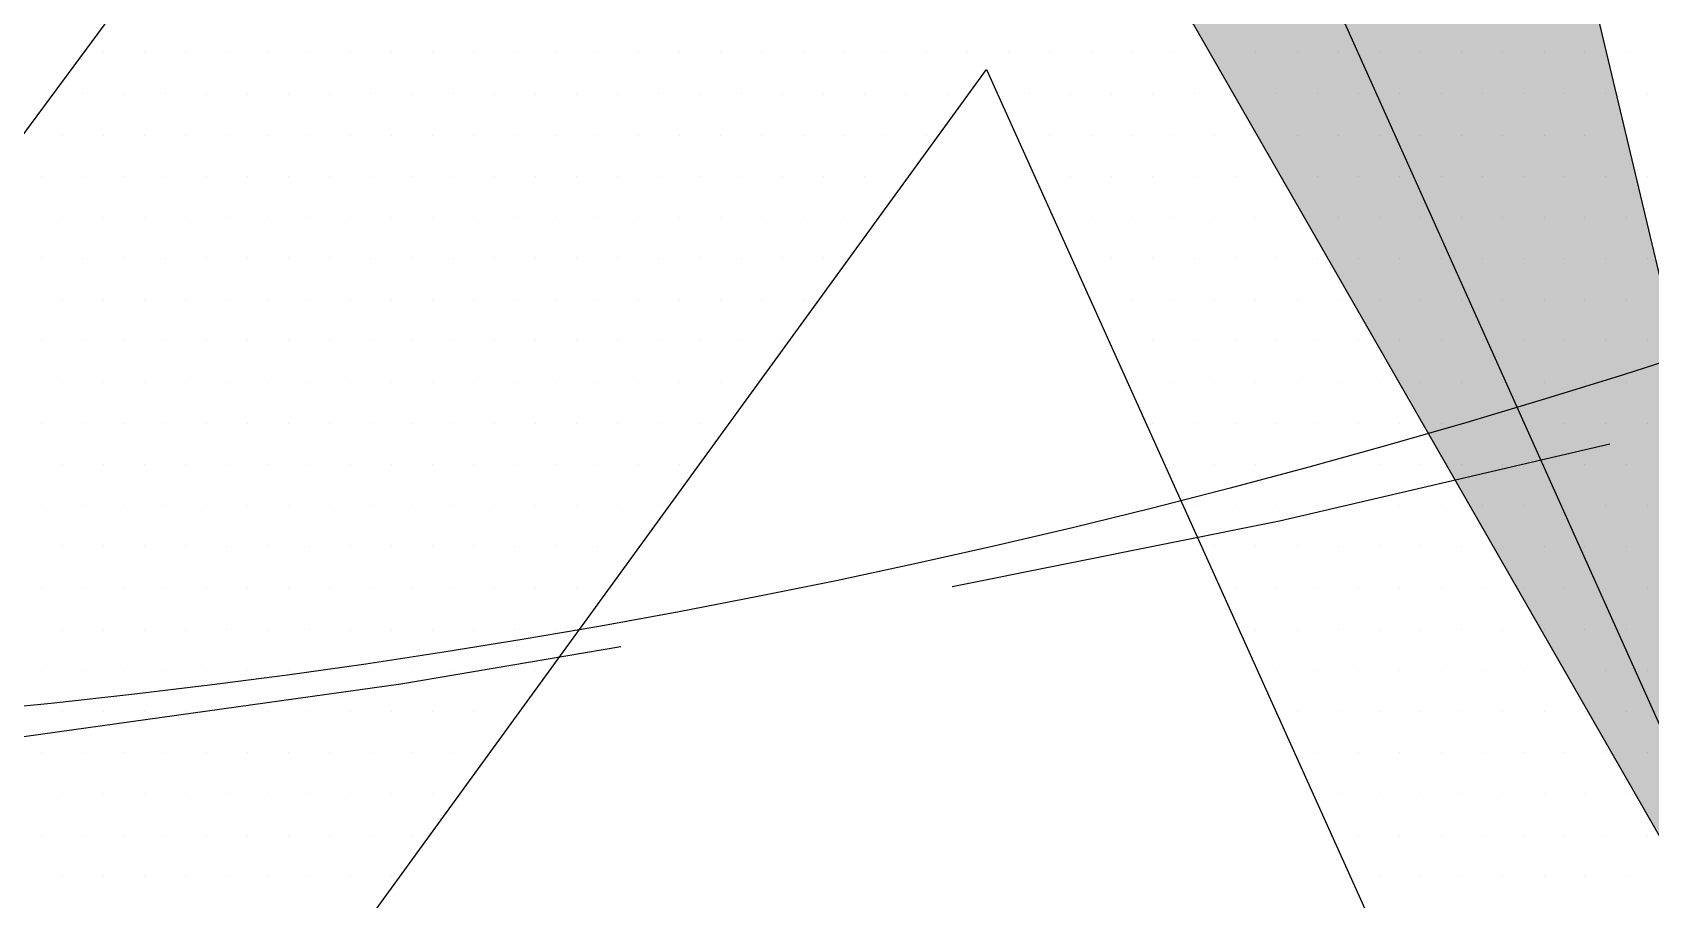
# Paper-space layout 'TOP_A1_00200_01-01-2017_MODELE' of a CAD drawing. Header units: millimetres. Extents: x -52 to 293, y -3 to 294.
# Drawn here: x -14.849 to -11.243, y 45.61 to 47.542 of the extents above; entities that cross this region are included whole.
import ezdxf

# ---------------------------------------------------------------- set-up
doc = ezdxf.new("R2010")
doc.units = ezdxf.units.MM
doc.header["$LTSCALE"] = 2
doc.linetypes.add('CACHEX2', pattern=[0.75, 0.5, -0.25])
for name, color, linetype in [('CALQUE_7', 4, 'Continuous'), ('CARTOUCHE', 7, 'Continuous'), ('rosace', 7, 'Continuous')]:
    doc.layers.add(name, color=color, linetype=linetype)

# ---------------------------------------------------------------- blocks, each defined once
blk = doc.blocks.new('A$C715108E3')
at = {"layer": 'CALQUE_7', "color": 131}
for p, q in [((-5.983, -22.5048), (-5.983, -22.5048)), ((-5.9376, -22.5048), (-5.9376, -22.5048)), ((-5.8465, -22.5048), (-5.8465, -22.5048)), ((-5.7545, -22.5048), (-5.7545, -22.5048)), ((-5.6625, -22.5048), (-5.6625, -22.5048)), ((-5.5712, -22.5048), (-5.5712, -22.5048)), ((-5.4792, -22.5048), (-5.4792, -22.5048)), ((-5.3874, -22.5048), (-5.3874, -22.5048)), ((-5.2959, -22.5048), (-5.2959, -22.5048)), ((-5.2041, -22.5048), (-5.2041, -22.5048)), ((-5.1123, -22.5048), (-5.1123, -22.5048)), ((-5.0208, -22.5048), (-5.0208, -22.5048)), ((-4.929, -22.5048), (-4.929, -22.5048)), ((-4.8369, -22.5048), (-4.8369, -22.5048)), ((-4.7449, -22.5048), (-4.7449, -22.5048)), ((-4.6537, -22.5048), (-4.6537, -22.5048)), ((-4.562, -22.5048), (-4.562, -22.5048)), ((-4.47, -22.5048), (-4.47, -22.5048)), ((-4.3783, -22.5048), (-4.3783, -22.5048)), ((-4.2867, -22.5048), (-4.2867, -22.5048)), ((-4.1947, -22.5048), (-4.1947, -22.5048)), ((-4.1036, -22.5048), (-4.1036, -22.5048)), ((-4.0116, -22.5048), (-4.0116, -22.5048)), ((-3.9196, -22.5048), (-3.9196, -22.5048)), ((-3.8283, -22.5048), (-3.8283, -22.5048)), ((-3.7363, -22.5048), (-3.7363, -22.5048)), ((-3.6444, -22.5048), (-3.6444, -22.5048)), ((-3.5526, -22.5048), (-3.5526, -22.5048)), ((-3.4611, -22.5048), (-3.4611, -22.5048)), ((-3.3693, -22.5048), (-3.3693, -22.5048)), ((-3.2775, -22.5048), (-3.2775, -22.5048)), ((-3.186, -22.5048), (-3.186, -22.5048)), ((-3.0942, -22.5048), (-3.0942, -22.5048)), ((-3.0024, -22.5048), (-3.0024, -22.5048)), ((-2.9109, -22.5048), (-2.9109, -22.5048)), ((-2.8191, -22.5048), (-2.8191, -22.5048)), ((-2.727, -22.5048), (-2.727, -22.5048)), ((-2.6358, -22.5048), (-2.6358, -22.5048)), ((-2.5439, -22.5048), (-2.5439, -22.5048)), ((-6.0508, -22.596), (-6.0508, -22.596)), ((-5.9841, -22.596), (-5.9841, -22.596)), ((-5.8921, -22.596), (-5.8921, -22.596)), ((-5.8001, -22.596), (-5.8001, -22.596)), ((-5.7088, -22.596), (-5.7088, -22.596)), ((-5.6168, -22.596), (-5.6168, -22.596)), ((-5.5248, -22.596), (-5.5248, -22.596)), ((-5.4335, -22.596), (-5.4335, -22.596)), ((-5.3417, -22.596), (-5.3417, -22.596)), ((-5.2498, -22.596), (-5.2498, -22.596)), ((-5.1584, -22.596), (-5.1584, -22.596)), ((-5.0665, -22.596), (-5.0665, -22.596)), ((-4.9745, -22.596), (-4.9745, -22.596)), ((-4.8829, -22.596), (-4.8829, -22.596)), ((-4.7914, -22.596), (-4.7914, -22.596)), ((-4.6994, -22.596), (-4.6994, -22.596)), ((-4.6077, -22.596), (-4.6077, -22.596)), ((-4.5161, -22.596), (-4.5161, -22.596)), ((-4.4245, -22.596), (-4.4245, -22.596)), ((-4.3324, -22.596), (-4.3324, -22.596)), ((-4.2412, -22.596), (-4.2412, -22.596)), ((-4.1491, -22.596), (-4.1491, -22.596)), ((-4.0571, -22.596), (-4.0571, -22.596)), ((-3.945, -22.596), (-3.945, -22.596)), ((-3.8738, -22.596), (-3.8738, -22.596)), ((-3.782, -22.596), (-3.782, -22.596)), ((-3.6905, -22.596), (-3.6905, -22.596)), ((-3.5987, -22.596), (-3.5987, -22.596)), ((-3.5069, -22.596), (-3.5069, -22.596)), ((-3.415, -22.596), (-3.415, -22.596)), ((-3.3236, -22.596), (-3.3236, -22.596)), ((-3.2318, -22.596), (-3.2318, -22.596)), ((-3.1399, -22.596), (-3.1399, -22.596)), ((-3.0485, -22.596), (-3.0485, -22.596)), ((-2.9566, -22.596), (-2.9566, -22.596)), ((-2.8648, -22.596), (-2.8648, -22.596)), ((-2.7733, -22.596), (-2.7733, -22.596)), ((-2.6815, -22.596), (-2.6815, -22.596)), ((-2.5895, -22.596), (-2.5895, -22.596)), ((-2.4975, -22.596), (-2.4975, -22.596)), ((-6.0296, -22.6886), (-6.0296, -22.6886)), ((-5.9376, -22.6886), (-5.9376, -22.6886)), ((-5.8465, -22.6886), (-5.8465, -22.6886)), ((-5.7545, -22.6886), (-5.7545, -22.6886)), ((-5.6625, -22.6886), (-5.6625, -22.6886)), ((-5.5712, -22.6886), (-5.5712, -22.6886)), ((-5.4792, -22.6886), (-5.4792, -22.6886)), ((-5.3874, -22.6886), (-5.3874, -22.6886)), ((-5.2959, -22.6886), (-5.2959, -22.6886)), ((-5.2041, -22.6886), (-5.2041, -22.6886)), ((-5.1123, -22.6886), (-5.1123, -22.6886)), ((-5.0208, -22.6886), (-5.0208, -22.6886)), ((-4.929, -22.6886), (-4.929, -22.6886)), ((-4.8369, -22.6886), (-4.8369, -22.6886)), ((-4.7449, -22.6886), (-4.7449, -22.6886)), ((-4.6537, -22.6886), (-4.6537, -22.6886)), ((-4.562, -22.6886), (-4.562, -22.6886)), ((-4.47, -22.6886), (-4.47, -22.6886)), ((-4.3783, -22.6886), (-4.3783, -22.6886)), ((-4.2867, -22.6886), (-4.2867, -22.6886)), ((-4.1947, -22.6886), (-4.1947, -22.6886)), ((-4.1036, -22.6886), (-4.1036, -22.6886)), ((-3.9038, -22.6886), (-3.9038, -22.6886)), ((-3.8283, -22.6886), (-3.8283, -22.6886)), ((-3.7363, -22.6886), (-3.7363, -22.6886)), ((-3.6444, -22.6886), (-3.6444, -22.6886)), ((-3.5526, -22.6886), (-3.5526, -22.6886)), ((-3.4611, -22.6886), (-3.4611, -22.6886)), ((-3.3693, -22.6886), (-3.3693, -22.6886)), ((-3.2775, -22.6886), (-3.2775, -22.6886)), ((-3.186, -22.6886), (-3.186, -22.6886)), ((-3.0942, -22.6886), (-3.0942, -22.6886)), ((-3.0024, -22.6886), (-3.0024, -22.6886)), ((-2.9109, -22.6886), (-2.9109, -22.6886)), ((-2.8191, -22.6886), (-2.8191, -22.6886)), ((-2.727, -22.6886), (-2.727, -22.6886)), ((-2.6358, -22.6886), (-2.6358, -22.6886)), ((-2.5439, -22.6886), (-2.5439, -22.6886)), ((-6.0757, -22.7799), (-6.0757, -22.7799)), ((-5.9841, -22.7799), (-5.9841, -22.7799)), ((-5.8921, -22.7799), (-5.8921, -22.7799)), ((-5.8001, -22.7799), (-5.8001, -22.7799)), ((-5.7088, -22.7799), (-5.7088, -22.7799)), ((-5.6168, -22.7799), (-5.6168, -22.7799)), ((-5.5248, -22.7799), (-5.5248, -22.7799)), ((-5.4335, -22.7799), (-5.4335, -22.7799)), ((-5.3417, -22.7799), (-5.3417, -22.7799)), ((-5.2498, -22.7799), (-5.2498, -22.7799)), ((-5.1584, -22.7799), (-5.1584, -22.7799)), ((-5.0665, -22.7799), (-5.0665, -22.7799)), ((-4.9745, -22.7799), (-4.9745, -22.7799)), ((-4.8829, -22.7799), (-4.8829, -22.7799)), ((-4.7914, -22.7799), (-4.7914, -22.7799)), ((-4.6994, -22.7799), (-4.6994, -22.7799)), ((-4.6077, -22.7799), (-4.6077, -22.7799)), ((-4.5161, -22.7799), (-4.5161, -22.7799)), ((-4.4245, -22.7799), (-4.4245, -22.7799)), ((-4.3324, -22.7799), (-4.3324, -22.7799)), ((-4.2412, -22.7799), (-4.2412, -22.7799)), ((-4.1491, -22.7799), (-4.1491, -22.7799)), ((-3.862, -22.7799), (-3.862, -22.7799)), ((-3.782, -22.7799), (-3.782, -22.7799)), ((-3.6905, -22.7799), (-3.6905, -22.7799)), ((-3.5987, -22.7799), (-3.5987, -22.7799)), ((-3.5069, -22.7799), (-3.5069, -22.7799)), ((-3.415, -22.7799), (-3.415, -22.7799)), ((-3.3236, -22.7799), (-3.3236, -22.7799)), ((-3.2318, -22.7799), (-3.2318, -22.7799)), ((-3.1399, -22.7799), (-3.1399, -22.7799)), ((-3.0485, -22.7799), (-3.0485, -22.7799)), ((-2.9566, -22.7799), (-2.9566, -22.7799)), ((-2.8648, -22.7799), (-2.8648, -22.7799)), ((-2.7733, -22.7799), (-2.7733, -22.7799)), ((-2.6815, -22.7799), (-2.6815, -22.7799)), ((-2.5895, -22.7799), (-2.5895, -22.7799)), ((-2.4975, -22.7799), (-2.4975, -22.7799)), ((-6.0296, -22.8712), (-6.0296, -22.8712)), ((-5.9376, -22.8712), (-5.9376, -22.8712)), ((-5.8465, -22.8712), (-5.8465, -22.8712)), ((-5.7545, -22.8712), (-5.7545, -22.8712)), ((-5.6625, -22.8712), (-5.6625, -22.8712)), ((-5.5712, -22.8712), (-5.5712, -22.8712)), ((-5.4792, -22.8712), (-5.4792, -22.8712)), ((-5.3874, -22.8712), (-5.3874, -22.8712)), ((-5.2959, -22.8712), (-5.2959, -22.8712)), ((-5.2041, -22.8712), (-5.2041, -22.8712)), ((-5.1123, -22.8712), (-5.1123, -22.8712)), ((-5.0208, -22.8712), (-5.0208, -22.8712)), ((-4.929, -22.8712), (-4.929, -22.8712)), ((-4.8369, -22.8712), (-4.8369, -22.8712)), ((-4.7449, -22.8712), (-4.7449, -22.8712)), ((-4.6537, -22.8712), (-4.6537, -22.8712)), ((-4.562, -22.8712), (-4.562, -22.8712)), ((-4.47, -22.8712), (-4.47, -22.8712)), ((-4.3783, -22.8712), (-4.3783, -22.8712)), ((-4.2867, -22.8712), (-4.2867, -22.8712)), ((-3.8208, -22.8712), (-3.8208, -22.8712)), ((-3.7363, -22.8712), (-3.7363, -22.8712)), ((-3.6444, -22.8712), (-3.6444, -22.8712)), ((-3.5526, -22.8712), (-3.5526, -22.8712)), ((-3.4611, -22.8712), (-3.4611, -22.8712)), ((-3.3693, -22.8712), (-3.3693, -22.8712)), ((-3.2775, -22.8712), (-3.2775, -22.8712)), ((-3.186, -22.8712), (-3.186, -22.8712)), ((-3.0942, -22.8712), (-3.0942, -22.8712)), ((-3.0024, -22.8712), (-3.0024, -22.8712)), ((-2.9109, -22.8712), (-2.9109, -22.8712)), ((-2.8191, -22.8712), (-2.8191, -22.8712)), ((-2.727, -22.8712), (-2.727, -22.8712)), ((-2.6358, -22.8712), (-2.6358, -22.8712)), ((-2.5439, -22.8712), (-2.5439, -22.8712)), ((-6.0757, -22.9636), (-6.0757, -22.9636)), ((-5.9841, -22.9636), (-5.9841, -22.9636)), ((-5.8921, -22.9636), (-5.8921, -22.9636)), ((-5.8001, -22.9636), (-5.8001, -22.9636)), ((-5.7088, -22.9636), (-5.7088, -22.9636)), ((-5.6168, -22.9636), (-5.6168, -22.9636)), ((-5.5248, -22.9636), (-5.5248, -22.9636)), ((-5.4335, -22.9636), (-5.4335, -22.9636)), ((-5.3417, -22.9636), (-5.3417, -22.9636)), ((-5.2498, -22.9636), (-5.2498, -22.9636)), ((-5.1584, -22.9636), (-5.1584, -22.9636)), ((-5.0665, -22.9636), (-5.0665, -22.9636)), ((-4.9745, -22.9636), (-4.9745, -22.9636)), ((-4.8829, -22.9636), (-4.8829, -22.9636)), ((-4.7914, -22.9636), (-4.7914, -22.9636)), ((-4.6994, -22.9636), (-4.6994, -22.9636)), ((-4.6077, -22.9636), (-4.6077, -22.9636)), ((-4.5161, -22.9636), (-4.5161, -22.9636)), ((-4.4245, -22.9636), (-4.4245, -22.9636)), ((-4.3324, -22.9636), (-4.3324, -22.9636)), ((-3.7794, -22.9636), (-3.7794, -22.9636)), ((-3.6905, -22.9636), (-3.6905, -22.9636)), ((-3.5987, -22.9636), (-3.5987, -22.9636)), ((-3.5069, -22.9636), (-3.5069, -22.9636)), ((-3.415, -22.9636), (-3.415, -22.9636)), ((-3.3236, -22.9636), (-3.3236, -22.9636)), ((-3.2318, -22.9636), (-3.2318, -22.9636)), ((-3.1399, -22.9636), (-3.1399, -22.9636)), ((-3.0485, -22.9636), (-3.0485, -22.9636)), ((-2.9566, -22.9636), (-2.9566, -22.9636)), ((-2.8648, -22.9636), (-2.8648, -22.9636)), ((-2.7733, -22.9636), (-2.7733, -22.9636)), ((-2.6815, -22.9636), (-2.6815, -22.9636)), ((-2.5895, -22.9636), (-2.5895, -22.9636)), ((-2.4975, -22.9636), (-2.4975, -22.9636)), ((-6.0296, -23.055), (-6.0296, -23.055)), ((-5.9376, -23.055), (-5.9376, -23.055)), ((-5.8465, -23.055), (-5.8465, -23.055)), ((-5.7545, -23.055), (-5.7545, -23.055)), ((-5.6625, -23.055), (-5.6625, -23.055)), ((-5.5712, -23.055), (-5.5712, -23.055)), ((-5.4792, -23.055), (-5.4792, -23.055)), ((-5.3874, -23.055), (-5.3874, -23.055)), ((-5.2959, -23.055), (-5.2959, -23.055)), ((-5.2041, -23.055), (-5.2041, -23.055)), ((-5.1123, -23.055), (-5.1123, -23.055)), ((-5.0208, -23.055), (-5.0208, -23.055)), ((-4.929, -23.055), (-4.929, -23.055)), ((-4.8369, -23.055), (-4.8369, -23.055)), ((-4.7449, -23.055), (-4.7449, -23.055)), ((-4.6537, -23.055), (-4.6537, -23.055)), ((-4.562, -23.055), (-4.562, -23.055)), ((-4.47, -23.055), (-4.47, -23.055)), ((-4.3783, -23.055), (-4.3783, -23.055)), ((-3.7378, -23.055), (-3.7378, -23.055)), ((-3.7363, -23.055), (-3.7363, -23.055)), ((-3.6444, -23.055), (-3.6444, -23.055)), ((-3.5526, -23.055), (-3.5526, -23.055)), ((-3.4611, -23.055), (-3.4611, -23.055)), ((-3.3693, -23.055), (-3.3693, -23.055)), ((-3.2775, -23.055), (-3.2775, -23.055)), ((-3.186, -23.055), (-3.186, -23.055)), ((-3.0942, -23.055), (-3.0942, -23.055)), ((-3.0024, -23.055), (-3.0024, -23.055)), ((-2.9109, -23.055), (-2.9109, -23.055)), ((-2.8191, -23.055), (-2.8191, -23.055)), ((-2.727, -23.055), (-2.727, -23.055)), ((-2.6358, -23.055), (-2.6358, -23.055)), ((-2.5439, -23.055), (-2.5439, -23.055)), ((-6.0757, -23.1463), (-6.0757, -23.1463)), ((-5.9841, -23.1463), (-5.9841, -23.1463)), ((-5.8921, -23.1463), (-5.8921, -23.1463)), ((-5.8001, -23.1463), (-5.8001, -23.1463)), ((-5.7088, -23.1463), (-5.7088, -23.1463)), ((-5.6168, -23.1463), (-5.6168, -23.1463)), ((-5.5248, -23.1463), (-5.5248, -23.1463)), ((-5.4335, -23.1463), (-5.4335, -23.1463)), ((-5.3417, -23.1463), (-5.3417, -23.1463)), ((-5.2498, -23.1463), (-5.2498, -23.1463)), ((-5.1584, -23.1463), (-5.1584, -23.1463)), ((-5.0665, -23.1463), (-5.0665, -23.1463)), ((-4.9745, -23.1463), (-4.9745, -23.1463)), ((-4.8829, -23.1463), (-4.8829, -23.1463)), ((-4.7914, -23.1463), (-4.7914, -23.1463)), ((-4.6994, -23.1463), (-4.6994, -23.1463)), ((-4.6077, -23.1463), (-4.6077, -23.1463)), ((-4.5161, -23.1463), (-4.5161, -23.1463)), ((-4.4245, -23.1463), (-4.4245, -23.1463)), ((-3.6965, -23.1463), (-3.6965, -23.1463)), ((-3.6905, -23.1463), (-3.6905, -23.1463)), ((-3.5987, -23.1463), (-3.5987, -23.1463)), ((-3.5069, -23.1463), (-3.5069, -23.1463)), ((-3.415, -23.1463), (-3.415, -23.1463)), ((-3.3236, -23.1463), (-3.3236, -23.1463)), ((-3.2318, -23.1463), (-3.2318, -23.1463)), ((-3.1399, -23.1463), (-3.1399, -23.1463)), ((-3.0485, -23.1463), (-3.0485, -23.1463)), ((-2.9566, -23.1463), (-2.9566, -23.1463)), ((-2.8648, -23.1463), (-2.8648, -23.1463)), ((-2.7733, -23.1463), (-2.7733, -23.1463)), ((-2.6815, -23.1463), (-2.6815, -23.1463)), ((-2.5895, -23.1463), (-2.5895, -23.1463)), ((-2.4975, -23.1463), (-2.4975, -23.1463)), ((-6.0296, -23.2389), (-6.0296, -23.2389)), ((-5.9376, -23.2389), (-5.9376, -23.2389)), ((-5.8465, -23.2389), (-5.8465, -23.2389)), ((-5.7545, -23.2389), (-5.7545, -23.2389)), ((-5.6625, -23.2389), (-5.6625, -23.2389)), ((-5.5712, -23.2389), (-5.5712, -23.2389)), ((-5.4792, -23.2389), (-5.4792, -23.2389)), ((-5.3874, -23.2389), (-5.3874, -23.2389)), ((-5.2959, -23.2389), (-5.2959, -23.2389)), ((-5.2041, -23.2389), (-5.2041, -23.2389)), ((-5.1123, -23.2389), (-5.1123, -23.2389)), ((-5.0208, -23.2389), (-5.0208, -23.2389)), ((-4.929, -23.2389), (-4.929, -23.2389)), ((-4.8369, -23.2389), (-4.8369, -23.2389)), ((-4.7449, -23.2389), (-4.7449, -23.2389)), ((-4.6537, -23.2389), (-4.6537, -23.2389)), ((-4.562, -23.2389), (-4.562, -23.2389)), ((-3.6553, -23.2389), (-3.6553, -23.2389)), ((-3.6444, -23.2389), (-3.6444, -23.2389)), ((-3.5526, -23.2389), (-3.5526, -23.2389)), ((-3.4611, -23.2389), (-3.4611, -23.2389)), ((-3.3693, -23.2389), (-3.3693, -23.2389)), ((-3.2775, -23.2389), (-3.2775, -23.2389)), ((-3.186, -23.2389), (-3.186, -23.2389)), ((-3.0942, -23.2389), (-3.0942, -23.2389)), ((-3.0024, -23.2389), (-3.0024, -23.2389)), ((-2.9109, -23.2389), (-2.9109, -23.2389)), ((-2.8191, -23.2389), (-2.8191, -23.2389)), ((-2.727, -23.2389), (-2.727, -23.2389)), ((-2.6358, -23.2389), (-2.6358, -23.2389)), ((-2.5439, -23.2389), (-2.5439, -23.2389)), ((-6.0757, -23.3303), (-6.0757, -23.3303)), ((-5.9841, -23.3303), (-5.9841, -23.3303)), ((-5.8921, -23.3303), (-5.8921, -23.3303)), ((-5.8001, -23.3303), (-5.8001, -23.3303)), ((-5.7088, -23.3303), (-5.7088, -23.3303)), ((-5.6168, -23.3303), (-5.6168, -23.3303)), ((-5.5248, -23.3303), (-5.5248, -23.3303)), ((-5.4335, -23.3303), (-5.4335, -23.3303)), ((-5.3417, -23.3303), (-5.3417, -23.3303)), ((-5.2498, -23.3303), (-5.2498, -23.3303)), ((-5.1584, -23.3303), (-5.1584, -23.3303)), ((-5.0665, -23.3303), (-5.0665, -23.3303)), ((-4.9745, -23.3303), (-4.9745, -23.3303)), ((-4.8829, -23.3303), (-4.8829, -23.3303)), ((-4.7914, -23.3303), (-4.7914, -23.3303)), ((-4.6994, -23.3303), (-4.6994, -23.3303)), ((-4.6077, -23.3303), (-4.6077, -23.3303)), ((-3.6139, -23.3303), (-3.6139, -23.3303)), ((-3.5987, -23.3303), (-3.5987, -23.3303)), ((-3.5069, -23.3303), (-3.5069, -23.3303)), ((-3.415, -23.3303), (-3.415, -23.3303)), ((-3.3236, -23.3303), (-3.3236, -23.3303)), ((-3.2318, -23.3303), (-3.2318, -23.3303)), ((-3.1399, -23.3303), (-3.1399, -23.3303)), ((-3.0485, -23.3303), (-3.0485, -23.3303)), ((-2.9566, -23.3303), (-2.9566, -23.3303)), ((-2.8648, -23.3303), (-2.8648, -23.3303)), ((-2.7733, -23.3303), (-2.7733, -23.3303)), ((-2.6815, -23.3303), (-2.6815, -23.3303)), ((-2.5895, -23.3303), (-2.5895, -23.3303)), ((-2.4975, -23.3303), (-2.4975, -23.3303)), ((-6.0296, -23.4225), (-6.0296, -23.4225)), ((-5.9376, -23.4225), (-5.9376, -23.4225)), ((-5.8465, -23.4225), (-5.8465, -23.4225)), ((-5.7545, -23.4225), (-5.7545, -23.4225)), ((-5.6625, -23.4225), (-5.6625, -23.4225)), ((-5.5712, -23.4225), (-5.5712, -23.4225)), ((-5.4792, -23.4225), (-5.4792, -23.4225)), ((-5.3874, -23.4225), (-5.3874, -23.4225)), ((-5.2959, -23.4225), (-5.2959, -23.4225)), ((-5.2041, -23.4225), (-5.2041, -23.4225)), ((-5.1123, -23.4225), (-5.1123, -23.4225)), ((-5.0208, -23.4225), (-5.0208, -23.4225)), ((-4.929, -23.4225), (-4.929, -23.4225)), ((-4.8369, -23.4225), (-4.8369, -23.4225)), ((-4.7449, -23.4225), (-4.7449, -23.4225)), ((-4.6537, -23.4225), (-4.6537, -23.4225)), ((-3.5727, -23.4225), (-3.5727, -23.4225)), ((-3.5526, -23.4225), (-3.5526, -23.4225)), ((-3.4611, -23.4225), (-3.4611, -23.4225)), ((-3.3693, -23.4225), (-3.3693, -23.4225)), ((-3.2775, -23.4225), (-3.2775, -23.4225)), ((-3.186, -23.4225), (-3.186, -23.4225)), ((-3.0942, -23.4225), (-3.0942, -23.4225)), ((-3.0024, -23.4225), (-3.0024, -23.4225)), ((-2.9109, -23.4225), (-2.9109, -23.4225)), ((-2.8191, -23.4225), (-2.8191, -23.4225)), ((-2.727, -23.4225), (-2.727, -23.4225)), ((-2.6358, -23.4225), (-2.6358, -23.4225)), ((-2.5439, -23.4225), (-2.5439, -23.4225)), ((-6.0757, -23.5138), (-6.0757, -23.5138)), ((-5.9841, -23.5138), (-5.9841, -23.5138)), ((-5.8921, -23.5138), (-5.8921, -23.5138)), ((-5.8001, -23.5138), (-5.8001, -23.5138)), ((-5.7088, -23.5138), (-5.7088, -23.5138)), ((-5.6168, -23.5138), (-5.6168, -23.5138)), ((-5.5248, -23.5138), (-5.5248, -23.5138)), ((-5.4335, -23.5138), (-5.4335, -23.5138)), ((-5.3417, -23.5138), (-5.3417, -23.5138)), ((-5.2498, -23.5138), (-5.2498, -23.5138)), ((-5.1584, -23.5138), (-5.1584, -23.5138)), ((-5.0665, -23.5138), (-5.0665, -23.5138)), ((-4.9745, -23.5138), (-4.9745, -23.5138)), ((-4.8829, -23.5138), (-4.8829, -23.5138)), ((-4.7914, -23.5138), (-4.7914, -23.5138)), ((-4.6994, -23.5138), (-4.6994, -23.5138)), ((-3.5314, -23.5138), (-3.5314, -23.5138)), ((-3.5069, -23.5138), (-3.5069, -23.5138)), ((-3.415, -23.5138), (-3.415, -23.5138)), ((-3.3236, -23.5138), (-3.3236, -23.5138)), ((-3.2318, -23.5138), (-3.2318, -23.5138)), ((-3.1399, -23.5138), (-3.1399, -23.5138)), ((-3.0485, -23.5138), (-3.0485, -23.5138)), ((-2.9566, -23.5138), (-2.9566, -23.5138)), ((-2.8648, -23.5138), (-2.8648, -23.5138)), ((-2.7733, -23.5138), (-2.7733, -23.5138)), ((-2.6815, -23.5138), (-2.6815, -23.5138)), ((-2.5895, -23.5138), (-2.5895, -23.5138)), ((-2.4975, -23.5138), (-2.4975, -23.5138)), ((-6.0296, -23.6054), (-6.0296, -23.6054)), ((-5.9376, -23.6054), (-5.9376, -23.6054)), ((-5.8465, -23.6054), (-5.8465, -23.6054)), ((-5.7545, -23.6054), (-5.7545, -23.6054)), ((-5.6625, -23.6054), (-5.6625, -23.6054)), ((-5.5712, -23.6054), (-5.5712, -23.6054)), ((-5.4792, -23.6054), (-5.4792, -23.6054)), ((-5.3874, -23.6054), (-5.3874, -23.6054)), ((-5.2959, -23.6054), (-5.2959, -23.6054)), ((-5.2041, -23.6054), (-5.2041, -23.6054)), ((-5.1123, -23.6054), (-5.1123, -23.6054)), ((-5.0208, -23.6054), (-5.0208, -23.6054)), ((-4.929, -23.6054), (-4.929, -23.6054)), ((-4.8369, -23.6054), (-4.8369, -23.6054)), ((-4.7449, -23.6054), (-4.7449, -23.6054)), ((-3.49, -23.6054), (-3.49, -23.6054)), ((-3.4611, -23.6054), (-3.4611, -23.6054)), ((-3.3693, -23.6054), (-3.3693, -23.6054)), ((-3.2775, -23.6054), (-3.2775, -23.6054)), ((-3.186, -23.6054), (-3.186, -23.6054)), ((-3.0942, -23.6054), (-3.0942, -23.6054)), ((-3.0024, -23.6054), (-3.0024, -23.6054)), ((-2.9109, -23.6054), (-2.9109, -23.6054)), ((-2.8191, -23.6054), (-2.8191, -23.6054)), ((-2.727, -23.6054), (-2.727, -23.6054)), ((-2.6358, -23.6054), (-2.6358, -23.6054)), ((-2.5439, -23.6054), (-2.5439, -23.6054)), ((-6.0757, -23.6976), (-6.0757, -23.6976)), ((-5.9841, -23.6976), (-5.9841, -23.6976)), ((-5.8921, -23.6976), (-5.8921, -23.6976)), ((-5.8001, -23.6976), (-5.8001, -23.6976)), ((-5.7088, -23.6976), (-5.7088, -23.6976)), ((-5.6168, -23.6976), (-5.6168, -23.6976)), ((-5.5248, -23.6976), (-5.5248, -23.6976)), ((-5.4335, -23.6976), (-5.4335, -23.6976)), ((-5.3417, -23.6976), (-5.3417, -23.6976)), ((-5.2498, -23.6976), (-5.2498, -23.6976)), ((-5.1584, -23.6976), (-5.1584, -23.6976)), ((-5.0665, -23.6976), (-5.0665, -23.6976)), ((-4.9745, -23.6976), (-4.9745, -23.6976)), ((-4.8829, -23.6976), (-4.8829, -23.6976)), ((-3.4488, -23.6976), (-3.4488, -23.6976)), ((-3.415, -23.6976), (-3.415, -23.6976)), ((-3.3236, -23.6976), (-3.3236, -23.6976)), ((-3.2318, -23.6976), (-3.2318, -23.6976)), ((-3.1399, -23.6976), (-3.1399, -23.6976)), ((-3.0485, -23.6976), (-3.0485, -23.6976)), ((-2.9566, -23.6976), (-2.9566, -23.6976)), ((-2.8648, -23.6976), (-2.8648, -23.6976)), ((-2.7733, -23.6976), (-2.7733, -23.6976)), ((-2.6815, -23.6976), (-2.6815, -23.6976)), ((-2.5895, -23.6976), (-2.5895, -23.6976)), ((-2.4975, -23.6976), (-2.4975, -23.6976)), ((-6.0296, -23.7891), (-6.0296, -23.7891)), ((-5.9376, -23.7891), (-5.9376, -23.7891)), ((-5.8465, -23.7891), (-5.8465, -23.7891)), ((-5.7545, -23.7891), (-5.7545, -23.7891)), ((-5.6625, -23.7891), (-5.6625, -23.7891)), ((-5.5712, -23.7891), (-5.5712, -23.7891)), ((-5.4792, -23.7891), (-5.4792, -23.7891)), ((-5.3874, -23.7891), (-5.3874, -23.7891)), ((-5.2959, -23.7891), (-5.2959, -23.7891)), ((-5.2041, -23.7891), (-5.2041, -23.7891)), ((-5.1123, -23.7891), (-5.1123, -23.7891)), ((-5.0208, -23.7891), (-5.0208, -23.7891)), ((-4.929, -23.7891), (-4.929, -23.7891)), ((-3.4072, -23.7891), (-3.4072, -23.7891)), ((-3.3693, -23.7891), (-3.3693, -23.7891)), ((-3.2775, -23.7891), (-3.2775, -23.7891)), ((-3.186, -23.7891), (-3.186, -23.7891)), ((-3.0942, -23.7891), (-3.0942, -23.7891)), ((-3.0024, -23.7891), (-3.0024, -23.7891)), ((-2.9109, -23.7891), (-2.9109, -23.7891)), ((-2.8191, -23.7891), (-2.8191, -23.7891)), ((-2.727, -23.7891), (-2.727, -23.7891)), ((-2.6358, -23.7891), (-2.6358, -23.7891)), ((-2.5439, -23.7891), (-2.5439, -23.7891)), ((-6.0757, -23.8804), (-6.0757, -23.8804)), ((-5.9841, -23.8804), (-5.9841, -23.8804)), ((-5.8921, -23.8804), (-5.8921, -23.8804)), ((-5.8001, -23.8804), (-5.8001, -23.8804)), ((-5.7088, -23.8804), (-5.7088, -23.8804)), ((-5.6168, -23.8804), (-5.6168, -23.8804)), ((-5.5248, -23.8804), (-5.5248, -23.8804)), ((-5.4335, -23.8804), (-5.4335, -23.8804)), ((-5.3417, -23.8804), (-5.3417, -23.8804)), ((-5.2498, -23.8804), (-5.2498, -23.8804)), ((-5.1584, -23.8804), (-5.1584, -23.8804)), ((-5.0665, -23.8804), (-5.0665, -23.8804)), ((-4.9745, -23.8804), (-4.9745, -23.8804)), ((-3.3654, -23.8804), (-3.3654, -23.8804)), ((-3.3236, -23.8804), (-3.3236, -23.8804)), ((-3.2318, -23.8804), (-3.2318, -23.8804)), ((-3.1399, -23.8804), (-3.1399, -23.8804)), ((-3.0485, -23.8804), (-3.0485, -23.8804)), ((-2.9566, -23.8804), (-2.9566, -23.8804)), ((-2.8648, -23.8804), (-2.8648, -23.8804)), ((-2.7733, -23.8804), (-2.7733, -23.8804)), ((-2.6815, -23.8804), (-2.6815, -23.8804)), ((-2.5895, -23.8804), (-2.5895, -23.8804)), ((-2.4975, -23.8804), (-2.4975, -23.8804)), ((-6.0296, -23.973), (-6.0296, -23.973)), ((-5.9376, -23.973), (-5.9376, -23.973)), ((-5.8465, -23.973), (-5.8465, -23.973)), ((-5.7545, -23.973), (-5.7545, -23.973)), ((-5.6625, -23.973), (-5.6625, -23.973)), ((-5.5712, -23.973), (-5.5712, -23.973)), ((-5.4792, -23.973), (-5.4792, -23.973)), ((-5.3874, -23.973), (-5.3874, -23.973)), ((-5.2959, -23.973), (-5.2959, -23.973)), ((-5.2041, -23.973), (-5.2041, -23.973)), ((-5.1123, -23.973), (-5.1123, -23.973)), ((-5.0208, -23.973), (-5.0208, -23.973)), ((-3.3243, -23.973), (-3.3243, -23.973)), ((-3.2775, -23.973), (-3.2775, -23.973)), ((-3.186, -23.973), (-3.186, -23.973)), ((-3.0942, -23.973), (-3.0942, -23.973)), ((-3.0024, -23.973), (-3.0024, -23.973)), ((-2.9109, -23.973), (-2.9109, -23.973)), ((-2.8191, -23.973), (-2.8191, -23.973)), ((-2.727, -23.973), (-2.727, -23.973)), ((-2.6358, -23.973), (-2.6358, -23.973)), ((-2.5439, -23.973), (-2.5439, -23.973)), ((-6.0757, -24.0642), (-6.0757, -24.0642)), ((-5.9841, -24.0642), (-5.9841, -24.0642)), ((-5.8921, -24.0642), (-5.8921, -24.0642)), ((-5.8001, -24.0642), (-5.8001, -24.0642)), ((-5.7088, -24.0642), (-5.7088, -24.0642)), ((-5.6168, -24.0642), (-5.6168, -24.0642)), ((-5.5248, -24.0642), (-5.5248, -24.0642)), ((-5.4335, -24.0642), (-5.4335, -24.0642)), ((-5.3417, -24.0642), (-5.3417, -24.0642)), ((-5.2498, -24.0642), (-5.2498, -24.0642)), ((-5.1584, -24.0642), (-5.1584, -24.0642)), ((-3.2827, -24.0642), (-3.2827, -24.0642)), ((-3.2318, -24.0642), (-3.2318, -24.0642)), ((-3.1399, -24.0642), (-3.1399, -24.0642)), ((-3.0485, -24.0642), (-3.0485, -24.0642)), ((-2.9566, -24.0642), (-2.9566, -24.0642)), ((-2.8648, -24.0642), (-2.8648, -24.0642)), ((-2.7733, -24.0642), (-2.7733, -24.0642)), ((-2.6815, -24.0642), (-2.6815, -24.0642)), ((-2.5895, -24.0642), (-2.5895, -24.0642)), ((-2.4975, -24.0642), (-2.4975, -24.0642)), ((-6.0296, -24.1555), (-6.0296, -24.1555)), ((-5.9376, -24.1555), (-5.9376, -24.1555)), ((-5.8465, -24.1555), (-5.8465, -24.1555)), ((-5.7545, -24.1555), (-5.7545, -24.1555)), ((-5.6625, -24.1555), (-5.6625, -24.1555)), ((-5.5712, -24.1555), (-5.5712, -24.1555)), ((-5.4792, -24.1555), (-5.4792, -24.1555)), ((-5.3874, -24.1555), (-5.3874, -24.1555)), ((-5.2959, -24.1555), (-5.2959, -24.1555)), ((-5.2041, -24.1555), (-5.2041, -24.1555)), ((-3.2415, -24.1555), (-3.2415, -24.1555)), ((-3.186, -24.1555), (-3.186, -24.1555)), ((-3.0942, -24.1555), (-3.0942, -24.1555)), ((-3.0024, -24.1555), (-3.0024, -24.1555)), ((-2.9109, -24.1555), (-2.9109, -24.1555)), ((-2.8191, -24.1555), (-2.8191, -24.1555)), ((-2.727, -24.1555), (-2.727, -24.1555)), ((-2.6358, -24.1555), (-2.6358, -24.1555)), ((-2.5439, -24.1555), (-2.5439, -24.1555)), ((-6.0757, -24.2481), (-6.0757, -24.2481)), ((-5.9841, -24.2481), (-5.9841, -24.2481)), ((-5.8921, -24.2481), (-5.8921, -24.2481)), ((-5.8001, -24.2481), (-5.8001, -24.2481)), ((-5.7088, -24.2481), (-5.7088, -24.2481)), ((-5.6168, -24.2481), (-5.6168, -24.2481)), ((-5.5248, -24.2481), (-5.5248, -24.2481)), ((-5.4335, -24.2481), (-5.4335, -24.2481)), ((-5.3417, -24.2481), (-5.3417, -24.2481)), ((-5.2498, -24.2481), (-5.2498, -24.2481)), ((-3.2003, -24.2481), (-3.2003, -24.2481)), ((-3.1399, -24.2481), (-3.1399, -24.2481)), ((-3.0485, -24.2481), (-3.0485, -24.2481)), ((-2.9566, -24.2481), (-2.9566, -24.2481)), ((-2.8648, -24.2481), (-2.8648, -24.2481)), ((-2.7733, -24.2481), (-2.7733, -24.2481)), ((-2.6815, -24.2481), (-2.6815, -24.2481)), ((-2.5895, -24.2481), (-2.5895, -24.2481)), ((-2.4975, -24.2481), (-2.4975, -24.2481)), ((-6.0296, -24.3394), (-6.0296, -24.3394)), ((-5.9376, -24.3394), (-5.9376, -24.3394)), ((-5.8465, -24.3394), (-5.8465, -24.3394)), ((-5.7545, -24.3394), (-5.7545, -24.3394)), ((-5.6625, -24.3394), (-5.6625, -24.3394)), ((-5.5712, -24.3394), (-5.5712, -24.3394)), ((-5.4792, -24.3394), (-5.4792, -24.3394)), ((-5.3874, -24.3394), (-5.3874, -24.3394)), ((-5.2959, -24.3394), (-5.2959, -24.3394)), ((-3.1587, -24.3394), (-3.1587, -24.3394)), ((-3.0942, -24.3394), (-3.0942, -24.3394)), ((-3.0024, -24.3394), (-3.0024, -24.3394)), ((-2.9109, -24.3394), (-2.9109, -24.3394)), ((-2.8191, -24.3394), (-2.8191, -24.3394)), ((-2.727, -24.3394), (-2.727, -24.3394)), ((-2.6358, -24.3394), (-2.6358, -24.3394)), ((-2.5439, -24.3394), (-2.5439, -24.3394))]:
    blk.add_line(p, q, dxfattribs=at)
blk.add_lwpolyline([(-5.0186, -17.1537), (-4.9784, -19.1278), (-5.3896, -19.2331), (-4.7123, -20.7884), (-8.4641, -25.8566), (-8.5996, -26.1134), (-8.0987, -26.1134), (-7.2053, -26.0731), (-6.6093, -26.0457), (-6.203, -25.613), (-3.9696, -22.5417), (-2.7917, -25.1531), (-2.6026, -25.1257), (-1.9525, -24.8418), (-1.3029, -24.5438), (-2.3854, -21.8923), (1.9656, -22.2806), (2.6017, -21.6183), (3.2786, -20.7927), (-3.3817, -20.0761), (-4.3053, -16.8895)], dxfattribs=at)
blk = doc.blocks.new('A$C581E6685')
at = {"layer": 'rosace'}
for color, points in [(142, [(-45.3965, 37.4846), (-39.5666, 28.8703), (-39.344, 28.5414), (-39.8519, 24.2064), (-36.9477, 25.4853), (-26.3566, 30.2032), (-36.1863, 24.0789), (-38.2746, 22.2236), (-38.1337, 21.2132), (-33.6363, 11.1845), (-39.5393, 21.4709), (-40.6525, 23.2405), (-42.0615, 23.3525), (-53.1072, 18.3767), (-43.3972, 24.4856), (-40.4756, 26.2259), (-40.684, 26.8894)]), (140, [(-45.3965, 37.4846), (-41.9745, 25.9278), (-41.7809, 23.8865), (-42.0615, 23.3525), (-44.9268, 21.9767), (-53.1072, 18.3767), (-40.8028, 21.6905), (-39.5666, 22.0268), (-38.2746, 22.2236), (-38.1337, 21.2132), (-33.6363, 11.1845), (-36.0802, 21.4612), (-37.3405, 24.3346), (-37.4251, 24.9804), (-36.9477, 25.4853), (-26.3566, 30.2032), (-37.8747, 26.8339), (-39.7286, 26.4119), (-40.3751, 26.6371), (-40.684, 26.8894)])]:
    blk.add_hatch(color=color, dxfattribs=at).paths.add_polyline_path(points)
at = {"layer": 'rosace', "color": 142}
blk.add_lwpolyline([(-45.3965, 37.4846), (-39.3434, 28.5414), (-39.8519, 24.2064), (-36.9477, 25.4853), (-26.3566, 30.2032), (-36.1857, 24.0789), (-38.2739, 22.2236), (-38.1337, 21.2132), (-33.6358, 11.1845), (-39.5393, 21.4709), (-40.6518, 23.2405), (-42.0615, 23.3525), (-53.1072, 18.3767), (-43.3964, 24.4856), (-40.4756, 26.2259), (-40.6836, 26.8894)], close=True, dxfattribs=at)
at = {"layer": 'rosace', "color": 140}
blk.add_lwpolyline([(-45.3965, 37.4846), (-41.9745, 25.9278), (-41.7804, 23.8865), (-42.0615, 23.3525), (-44.9268, 21.9767), (-53.1072, 18.3767), (-40.8028, 21.6905), (-39.5666, 22.0268), (-38.2739, 22.2236), (-38.1337, 21.2132), (-33.6358, 11.1845), (-36.0802, 21.4612), (-37.3405, 24.3346), (-37.4251, 24.9804), (-36.9477, 25.4853), (-26.3566, 30.2032), (-37.8741, 26.8339), (-39.7286, 26.4119), (-40.3748, 26.6371), (-40.6836, 26.8894)], close=True, dxfattribs=at)
at = {"layer": 'rosace', "color": 32, "linetype": 'CACHEX2', "ltscale": 1.5}
blk.add_ellipse((-38.0538, 23.8138), major_axis=(-19.0311, -3.534), ratio=0.590567, dxfattribs=at)
at = {"layer": 'rosace', "color": 32}
blk.add_ellipse((-37.6144, 23.8499), major_axis=(-13.5768, -4.2839), ratio=0.791971, dxfattribs=at)
at = {"layer": 'CARTOUCHE'}
blk.add_blockref('A$C715108E3', (-31.6739, 36.3189), dxfattribs=at)

psp = doc.layouts.new('TOP_A1_00200_01-01-2017_MODELE')

# ---------------------------------------------------------------- block references
at = {"layer": 'CARTOUCHE'}
psp.add_blockref('A$C581E6685', (22.9208, 33.6824), dxfattribs=at)

doc.saveas('drawing.dxf')
